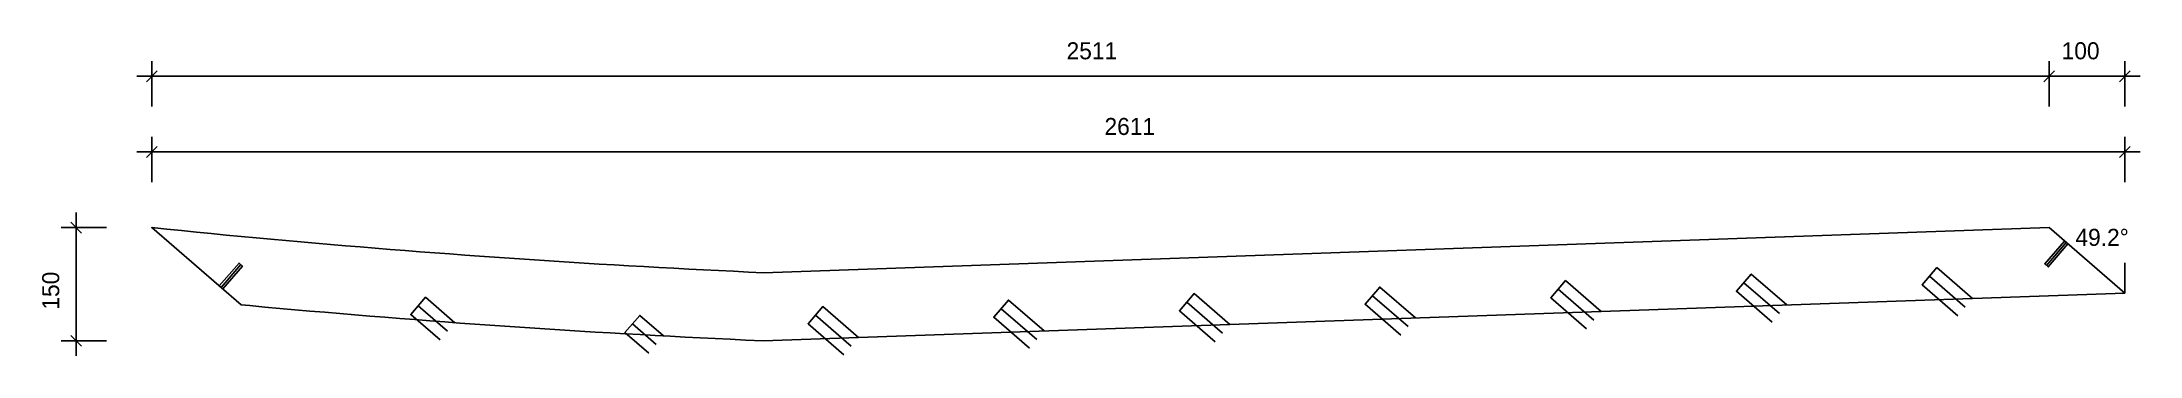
# Model space of a CAD drawing. Header units: millimetres. Extents: x -145 to 2631, y -20 to 395.
import ezdxf
from ezdxf.enums import TextEntityAlignment as Align

# ---------------------------------------------------------------- set-up
doc = ezdxf.new("R2010")
doc.units = ezdxf.units.MM
for name, color, linetype in [('CONTOUR', 7, 'CONTINUOUS'), ('DIMLINES', 7, 'CONTINUOUS'), ('DIMLINESTEXT', 7, 'CONTINUOUS'), ('DRILLINGSSIDE', 7, 'CONTINUOUS')]:
    doc.layers.add(name, color=color, linetype=linetype)

msp = doc.modelspace()

# ---------------------------------------------------------------- linework, layer by layer
at = {"layer": 'CONTOUR', "color": 0, "linetype": '0'}
msp.add_lwpolyline([(2611.142, 63.043), (808.924, 0), (785.477, 1.068), (765.577, 2.004), (745.678, 2.967), (725.78, 3.958), (705.884, 4.976), (685.989, 6.023), (666.096, 7.096), (646.204, 8.198), (626.314, 9.327), (606.425, 10.484), (586.538, 11.668), (566.653, 12.881), (546.769, 14.12), (526.887, 15.388), (507.007, 16.683), (487.129, 18.006), (467.252, 19.356), (447.378, 20.734), (427.505, 22.14), (407.634, 23.573), (387.766, 25.034), (367.899, 26.523), (348.035, 28.039), (328.172, 29.583), (308.312, 31.154), (288.454, 32.753), (268.598, 34.38), (248.745, 36.034), (228.894, 37.716), (209.045, 39.426), (189.199, 41.163), (169.355, 42.928), (149.513, 44.72), (129.674, 46.54), (118.228, 47.603), (0, 149.588), (19.696, 147.588), (39.394, 145.615), (59.096, 143.669), (78.8, 141.751), (98.506, 139.86), (118.215, 137.997), (137.927, 136.161), (157.642, 134.352), (177.358, 132.571), (197.078, 130.817), (216.799, 129.091), (236.523, 127.392), (256.25, 125.721), (275.979, 124.077), (295.71, 122.46), (315.443, 120.871), (335.178, 119.31), (354.916, 117.776), (374.655, 116.269), (394.397, 114.79), (414.141, 113.338), (433.887, 111.913), (453.635, 110.516), (473.384, 109.147), (493.136, 107.805), (512.889, 106.491), (532.644, 105.204), (552.401, 103.944), (572.16, 102.712), (591.921, 101.507), (611.683, 100.33), (631.446, 99.181), (651.212, 98.058), (670.979, 96.964), (690.747, 95.897), (710.517, 94.857), (730.288, 93.845), (750.06, 92.86), (769.834, 91.903), (789.61, 90.973), (809.386, 90.071), (2510.812, 149.588), (2611.142, 63.043)], dxfattribs=at)
at = {"layer": 'DIMLINES', "color": 0}
for p, q in [((0, 369.588), (0, 309.588)), ((2510.812, 369.588), (2510.812, 309.588)), ((2611.142, 369.588), (2611.142, 309.588)), ((-20, 349.588), (2631.142, 349.588)), ((7.071, 356.659), (-7.071, 342.517)), ((2517.883, 356.659), (2503.741, 342.517)), ((2618.213, 356.659), (2604.071, 342.517)), ((7.071, 256.659), (-7.071, 242.517)), ((0, 269.588), (0, 209.588)), ((2618.213, 256.659), (2604.071, 242.517)), ((2611.142, 269.588), (2611.142, 209.588)), ((-20, 249.588), (2631.142, 249.588)), ((-100, -20), (-100, 169.588)), ((-120, 149.588), (-60, 149.588)), ((-107.071, 156.659), (-92.929, 142.517)), ((2611.142, 63.043), (2580.854, 89.17)), ((2611.142, 63.043), (2611.142, 103.043)), ((-120, 0), (-60, 0)), ((-107.071, 7.071), (-92.929, -7.071))]:
    msp.add_line(p, q, dxfattribs=at)
at = {"layer": 'DRILLINGSSIDE', "color": 3}
for p, q in [((2533.529, 129.993), (2507.402, 99.705)), ((91.61, 70.564), (117.737, 100.853)), ((2399.774, 44.633), (2352.454, 85.452)), ((1662.643, 18.848), (1615.324, 59.667)), ((1908.353, 27.443), (1861.034, 68.262)), ((2154.064, 36.038), (2106.744, 76.857)), ((391.446, 12.66), (352.593, 46.175)), ((925.513, -6.937), (878.205, 33.871)), ((1171.223, 1.658), (1123.903, 42.476)), ((1416.933, 10.253), (1369.614, 51.072)), ((667.464, -4.888), (635.954, 22.292))]:
    msp.add_line(p, q, dxfattribs=at)
at = {"layer": 'DRILLINGSSIDE', "color": 3, "linetype": '3'}
for points in [[(2535.8, 128.033), (2509.673, 97.745), (2505.13, 101.664), (2531.257, 131.952)], [(89.338, 72.524), (115.465, 102.812), (120.008, 98.893), (93.881, 68.605)], [(2144.266, 24.68), (2096.946, 65.499), (2116.542, 88.215), (2163.861, 47.396)], [(2389.976, 33.275), (2342.657, 74.094), (2362.252, 96.81), (2409.571, 55.992)], [(381.648, 1.302), (342.795, 34.817), (362.39, 57.534), (401.244, 24.018)], [(1407.135, -1.105), (1359.816, 39.713), (1379.411, 62.43), (1426.731, 21.611)], [(1652.846, 7.49), (1605.526, 48.308), (1625.121, 71.025), (1672.441, 30.206)], [(1898.556, 16.085), (1851.236, 56.904), (1870.831, 79.62), (1918.151, 38.801)], [(657.666, -16.246), (626.157, 10.934), (645.752, 33.65), (677.261, 6.47)], [(915.715, -18.295), (868.407, 22.513), (888.003, 45.229), (935.31, 4.421)], [(1161.425, -9.7), (1114.106, 31.118), (1133.701, 53.835), (1181.021, 13.016)]]:
    msp.add_lwpolyline(points, dxfattribs=at)

# ---------------------------------------------------------------- texts
at = {"layer": 'DIMLINESTEXT'}
for s, p in [('2511', (1210.602, 394.588)), ('100', (2527.374, 394.588)), ('2611', (1260.767, 294.588)), ('49.2°', (2545.632, 148.043))]:
    msp.add_text(s, height=22.5, dxfattribs=at).set_placement(p, align=Align.TOP_LEFT)
msp.add_text('150', height=22.5, rotation=90, dxfattribs=at).set_placement((-145, 41.191), align=Align.TOP_LEFT)

doc.saveas('drawing.dxf')
